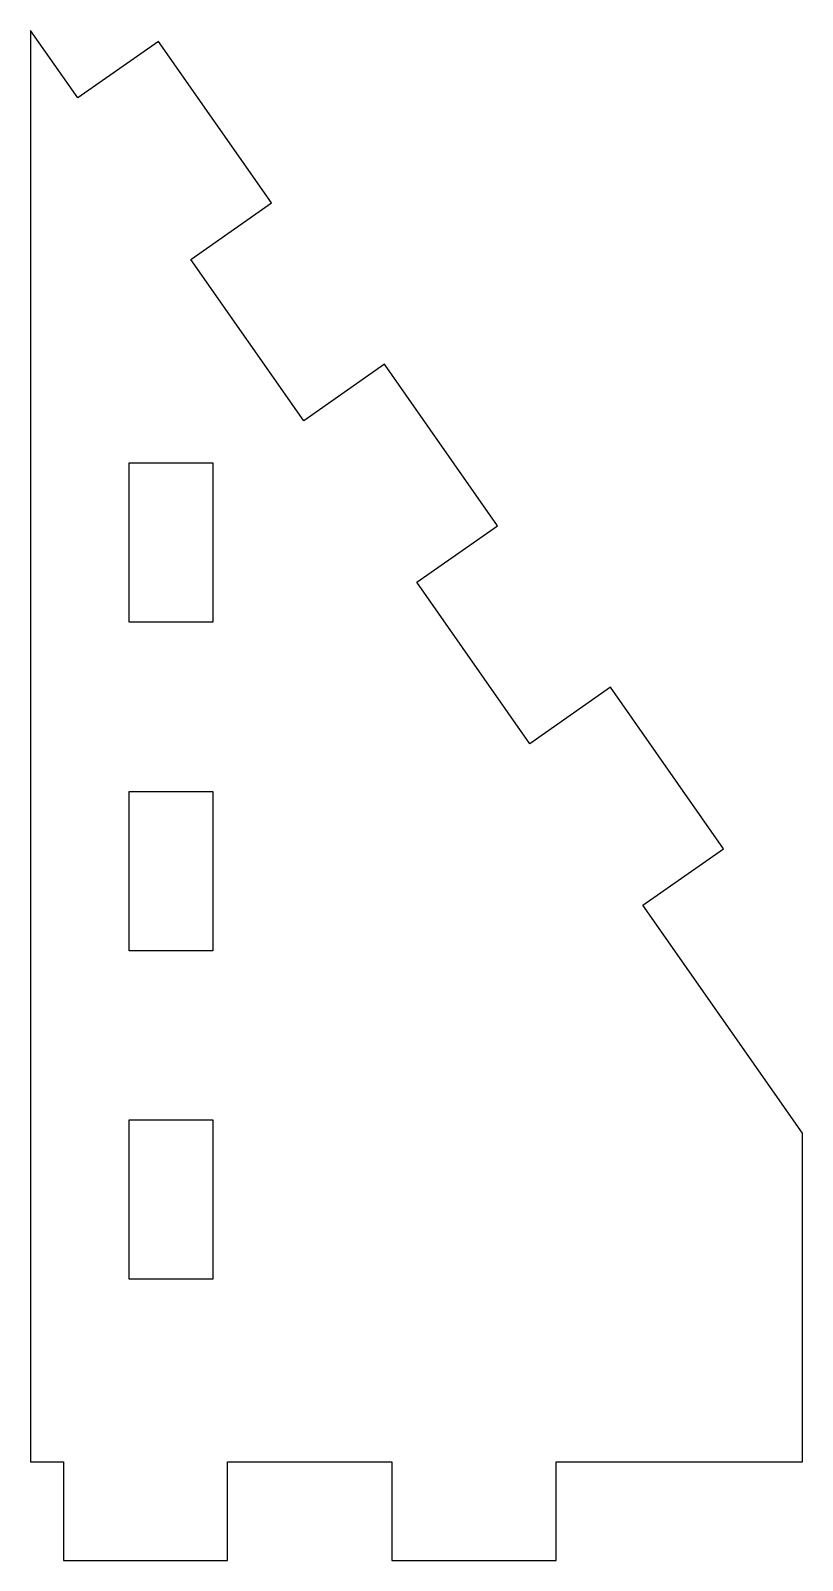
# Model space of a CAD drawing. Header units: millimetres. Extents: x -23.5 to 23.5, y -16 to 77.1.
import ezdxf

# ---------------------------------------------------------------- set-up
doc = ezdxf.new("R2010")
doc.units = ezdxf.units.MM

msp = doc.modelspace()

# ---------------------------------------------------------------- linework, layer by layer
for points in [[(23.5, 10), (13.782, 23.878), (18.697, 27.32), (11.814, 37.149), (6.9, 33.708), (0.017, 43.538), (4.932, 46.979), (-1.951, 56.809), (-6.866, 53.368), (-13.749, 63.197), (-8.834, 66.639), (-15.717, 76.469), (-20.632, 73.027), (-23.5, 77.123), (-23.5, -10), (-21.5, -10), (-21.5, -16), (-11.5, -16), (-11.5, -10), (-1.5, -10), (-1.5, -16), (8.5, -16), (8.5, -10), (23.5, -10)], [(-12.4, 50.81), (-12.4, 41.11), (-17.5, 41.11), (-17.5, 50.81)], [(-12.4, 30.81), (-12.4, 21.11), (-17.5, 21.11), (-17.5, 30.81)], [(-12.4, 10.81), (-12.4, 1.11), (-17.5, 1.11), (-17.5, 10.81)]]:
    msp.add_lwpolyline(points, close=True)

doc.saveas('drawing.dxf')
